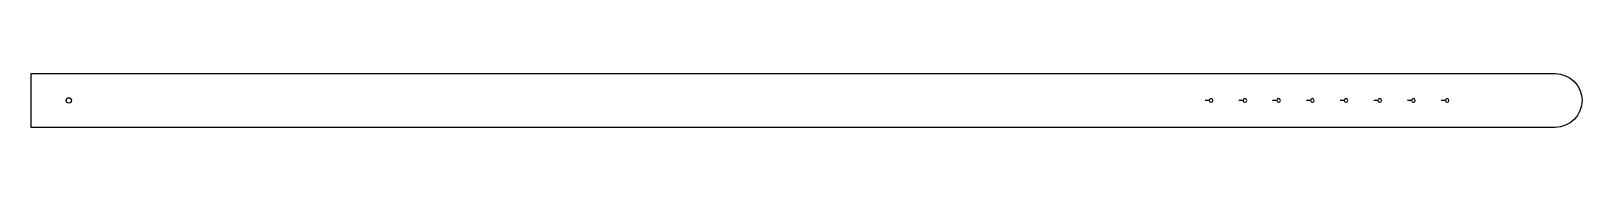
# Model space of a CAD drawing. Header units: millimetres. Extents: x 67 to 1217, y 6 to 46.
import ezdxf

# ---------------------------------------------------------------- set-up
doc = ezdxf.new("R2010")
doc.units = ezdxf.units.MM
doc.layers.get('0').update_dxf_attribs({"linetype": 'CONTINUOUS'})

msp = doc.modelspace()

# ---------------------------------------------------------------- linework, layer by layer
for p, q in [((940.9, 26.4), (937.9, 26.4)), ((965.9, 26.4), (962.9, 26.4)), ((990.9, 26.4), (987.9, 26.4)), ((1015.9, 26.4), (1012.9, 26.4)), ((1040.9, 26.4), (1037.9, 26.4)), ((1065.9, 26.4), (1062.9, 26.4)), ((1090.9, 26.4), (1087.9, 26.4)), ((1115.9, 26.4), (1112.9, 26.4))]:
    msp.add_line(p, q)
msp.add_lwpolyline([(67.3, 6.4), (67.3, 46.4), (1197.3, 46.4, -1), (1197.3, 6.4)], format="xyb", close=True)
msp.add_circle((95.3, 26.4), 2)
for centre in [(942.3, 26.4), (967.3, 26.4), (992.3, 26.4), (1017.3, 26.4), (1042.3, 26.4), (1067.3, 26.4), (1092.3, 26.4), (1117.3, 26.4)]:
    msp.add_arc(centre, 1.35, -177.3465, 177.3465)

doc.saveas('drawing.dxf')
